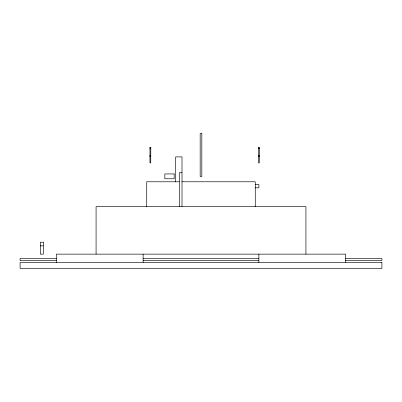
<?xml version="1.0" encoding="UTF-8"?>
<svg xmlns="http://www.w3.org/2000/svg" width="402" height="402" viewBox="0 0 402 402"><rect width="100%" height="100%" fill="white"/><g stroke="black" fill="none" stroke-linecap="round" stroke-linejoin="round"><path stroke-width="0.6" d="M150.725 147.861L149.971 147.861L149.971 162.936L150.725 162.936L150.8 147.408L149.896 147.408L149.896 148.313L150.8 148.313M259.265 147.861L258.511 147.861L258.511 162.936L259.265 162.936L259.34 147.408L258.436 147.408L258.436 148.313L259.34 148.313M150.8 155.7L149.896 155.7L149.896 156.604L150.8 156.604M259.34 155.7L258.436 155.7L258.436 156.604L259.34 156.604M182.005 172.734L179.292 172.734L179.292 206.548M179.352 181.779L146.73 181.779L146.73 206.734M181.865 181.779L255.27 181.779L255.27 206.734M255.124 184.493L258.888 184.493L258.888 187.809L255.124 187.809M40.3 245.848L43.316 245.848M56.531 258.511L20.1 258.511L20.1 260.622L56.531 260.622M143.212 258.511L258.787 258.511M345.469 258.511L381.9 258.511L381.9 260.622L345.469 260.622M143.212 260.622L258.787 260.622M345.72 262.431L345.72 254.139L56.28 254.139L56.28 262.431M305.922 254.139L305.922 206.653L96.078 206.653L96.078 254.139M258.888 254.139L258.888 262.431M182.005 206.548L182.005 156.906L175.674 156.906L175.674 182M143.112 254.139L143.112 262.431M201.829 133.539L200.171 133.539L200.171 176.503L201.829 176.503L201.829 133.539M174.166 173.94L164.82 173.94L164.82 178.764L174.166 178.764L174.166 173.94M43.316 242.23L40.3 242.23L40.3 254.139L43.316 254.139L43.316 242.23M381.9 262.431L20.1 262.431L20.1 268.461L381.9 268.461L381.9 262.431"/></g></svg>
